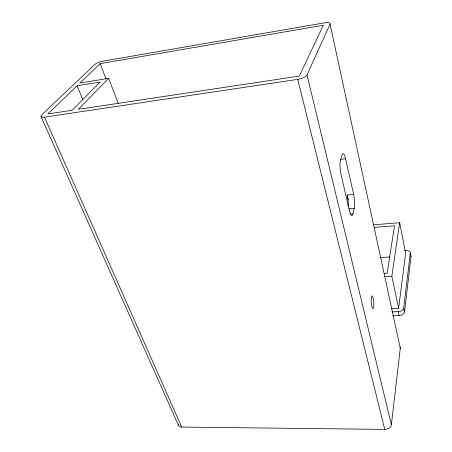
<?xml version="1.0" encoding="UTF-8"?>
<svg xmlns="http://www.w3.org/2000/svg" width="452" height="452" viewBox="0 0 452 452"><rect width="100%" height="100%" fill="white"/><g stroke="black" fill="none" stroke-linecap="round" stroke-linejoin="round"><path stroke-width="0.68" d="M178.201 424.021A5.633 3.808 -28.8 0 0 181.71 427.067L384.759 429.4A6.057 4.689 -9.9 0 0 391.364 424.688L400.297 348.243A5.441 3.735 -9.3 0 0 400.173 347.079M392.669 315.818L399.014 315.575A5.147 3.322 -9.3 0 0 404.54 311.976L411.009 256.617A4.695 2.735 -9.4 0 0 410.879 255.77M404.54 311.976L403.732 308.072L410.297 252.9A4.712 2.723 -9.5 0 0 405.986 250.442L404.58 250.532M391.585 308.58L398.619 308.287L405.63 253.205L399.675 222.712L373.657 224.78M398.619 308.287L391.85 276.178L399.675 222.712M352.922 213.875L354.266 208.282A10.119 2.187 84.7 0 0 353.684 194.462L345.577 158.754A10.413 2.311 84.1 0 0 342.034 154.912L340.492 160.127A10.532 2.362 84.2 0 0 341.051 174.608L349.56 211.078A10.232 2.232 84.8 0 0 352.922 213.875L350.277 214.101M391.364 424.688L307.032 74.913L330.056 24.103A7.006 2.147 -14.2 0 0 324.468 22.837L102.66 61.218A6.305 1.729 -19 0 0 94.722 64.579L41.821 114.842A7.288 2.215 -20.7 0 0 44.477 117.147L181.71 427.067M108.644 78.332L78.349 109.339L299.314 76.077L323.321 25.261L100.129 63.653L79.97 83.032L108.644 78.332L118.441 103.813M77.117 85.773L47.816 113.938L72.162 110.271L100.124 82.027L77.117 85.773L82.993 100.129M44.477 117.147L297.761 79.371A8.068 2.893 -14.7 0 0 307.032 74.913M340.898 159.268L345.577 158.754M348.102 206.123A10.091 2.266 84.7 0 0 347.164 195.072L353.684 194.462M349.029 208.739L354.266 208.282M374.092 227.39L394.506 225.791L387.138 273.217L384.319 273.381M380.183 257.623L390.042 256.99M384.098 276.613L391.85 276.178M391.85 311.925L398.184 311.671A5.164 3.311 -9.4 0 0 403.732 308.072M40.991 116.543L178.41 425.236M100.129 63.653L105.983 78.801M297.761 79.371L384.759 429.4M347.164 195.072L348.283 199.874M330.056 24.103L400.297 348.243M398.184 311.671L399.014 315.575M410.297 252.9L411.009 256.617M371.245 298.693A6.396 1.271 86.3 0 0 372.832 308.648A6.396 1.271 86.3 0 0 373.499 299.506A6.396 1.271 86.3 0 0 371.245 298.693"/></g></svg>
